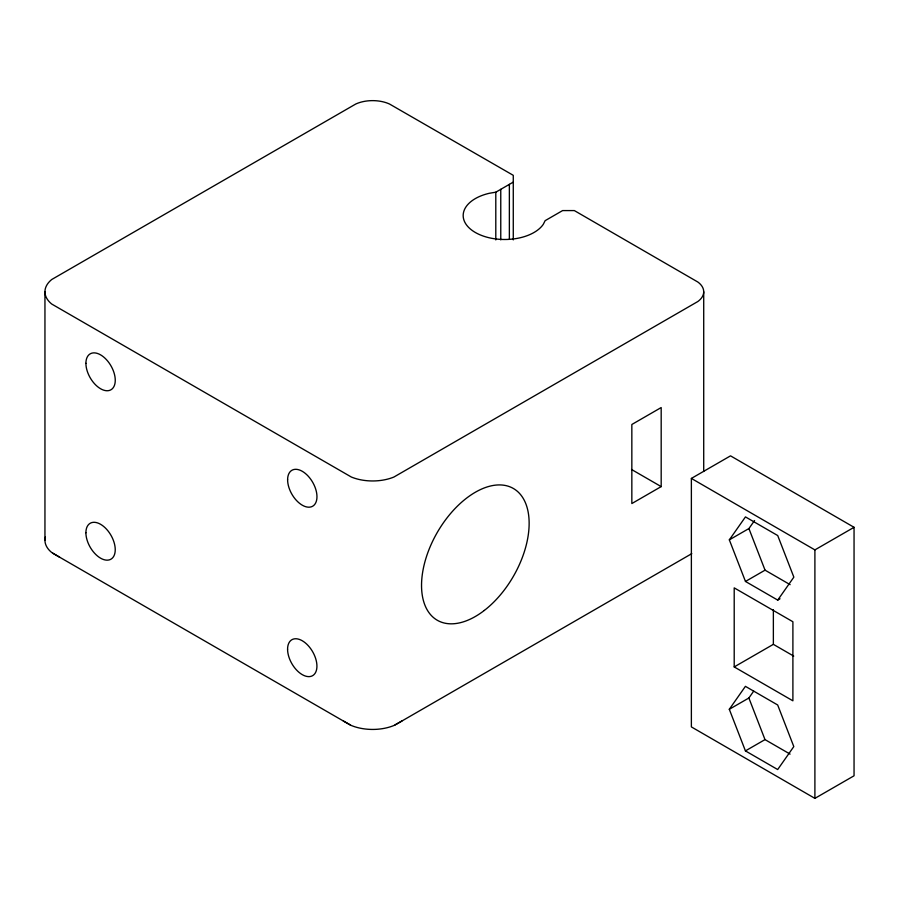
<?xml version="1.0" encoding="UTF-8"?>
<svg xmlns="http://www.w3.org/2000/svg" width="899" height="899" viewBox="0 0 899 899"><rect width="100%" height="100%" fill="white"/><g stroke="black" fill="none" stroke-linecap="round" stroke-linejoin="round"><path stroke-width="1.35" d="M729.336 539.85L745.462 516.903L777.714 535.546L793.851 577.147L777.725 600.105L745.473 581.451L729.336 539.85L748.912 528.556L754.564 520.532M729.303 709.289L745.417 686.342L777.68 704.985L793.806 746.586L777.68 769.544L745.428 750.89L729.303 709.289L748.878 698.006L753.71 691.117M401.977 720.964L393.897 725.515A36.679 21.171 0 0 1 351.374 725.515L343.294 720.964M513.273 239.898L513.273 175.327L389.503 104.014A27.206 15.71 0 0 0 355.768 104.014L51.749 279.499A36.657 21.16 0 0 0 51.749 304.053L351.374 477.043A36.679 21.171 0 0 0 393.897 477.043L697.86 301.513A27.206 15.71 0 0 0 697.86 282.039L574.337 210.58L562.605 210.58L545.131 220.671L543.266 224.357A41.5 23.958 0 0 1 475.335 232.481A41.5 23.958 0 0 1 489.404 193.263L495.798 192.195L513.273 182.104M661.181 486.606L631.84 503.552L631.84 424.485L661.181 407.55L661.181 486.606L631.548 469.492M691.376 478.425L730.527 455.849L854.05 527.308L854.05 775.792L814.899 798.368L691.376 726.909L691.376 478.425L814.899 549.896L814.899 798.368M395.122 724.931L691.781 553.649M745.473 581.451L765.049 570.157L790.131 584.665M814.899 549.896L854.05 527.308M777.725 600.105L780.029 598.768M734.202 666.923L792.896 700.815L792.896 621.748L734.202 587.867L734.202 666.923L773.365 644.347L793.716 656.101M745.428 750.89L765.004 739.607L790.097 754.104M59.637 557.2L51.749 552.537A36.657 21.16 0 0 1 45.388 536.995M52.715 553.2L350.161 724.931M748.912 528.556L765.049 570.157M748.878 698.006L765.004 739.607M773.365 609.668L773.365 644.347M703.715 291.782L703.715 471.469M509.362 184.362L509.362 239.112M500.765 189.318L500.765 239.864M495.798 192.195L495.798 239.921M44.95 291.782L44.95 540.254M484.314 610.443A76.078 43.927 -60 0 0 516.79 490.843A76.078 43.927 -60 0 0 424.912 561.83A76.078 43.927 -60 0 0 484.314 610.443M287.579 649.224A20.744 11.979 60 0 0 309.593 676.599A20.744 11.979 60 0 0 309.593 647.258A20.744 11.979 60 0 0 287.579 649.224M85.899 532.759A20.744 11.979 60 0 0 107.902 560.133A20.744 11.979 60 0 0 107.902 530.792A20.744 11.979 60 0 0 85.899 532.759M287.613 479.785A20.744 11.979 60 0 0 309.627 507.16A20.744 11.979 60 0 0 309.627 477.818A20.744 11.979 60 0 0 287.613 479.785M85.911 363.331A20.744 11.979 60 0 0 107.914 390.717A20.744 11.979 60 0 0 107.914 361.364A20.744 11.979 60 0 0 85.911 363.331"/></g></svg>
